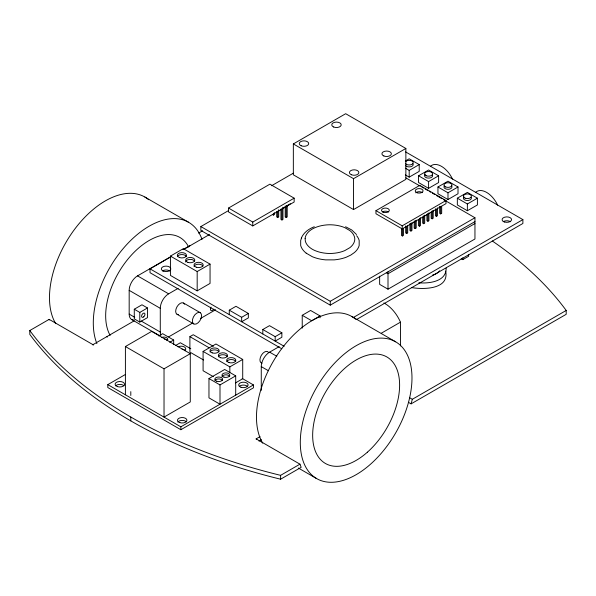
<?xml version="1.0" encoding="UTF-8"?>
<svg xmlns="http://www.w3.org/2000/svg" width="596" height="596" viewBox="0 0 596 596"><rect width="100%" height="100%" fill="white"/><g stroke="black" fill="none" stroke-linecap="round" stroke-linejoin="round"><path stroke-width="0.89" d="M446.158 268.118C446.478 281.677 428.978 283.681 418.787 282.802M492.296 240.993A472.919 273.035 0 0 1 566.2 310.449L412.32 399.29L411.098 403.857L408.357 402.278M301.263 238.281C303.476 232.641 308.78 228.842 314.271 226.741M293.344 143.927L345.68 113.709L405.869 148.464L405.869 179.351L353.54 209.569L293.344 174.814L293.344 143.927L353.54 178.673L405.869 148.464M228.521 208.056L269.906 184.164L294.148 198.163L294.148 202.022L252.764 225.914L228.521 211.923L228.521 208.056L252.764 222.055L294.148 198.163M474.952 221.615L330.266 305.145L200.852 230.429L200.852 226.569L228.179 210.79M271.582 185.728L293.292 173.198M260.05 436.622L256.146 438.872L299.952 464.165L301.174 467.324L280.604 479.199A472.919 273.035 0 0 1 29.8 334.401L29.8 330.534L49.148 319.367L92.954 344.659L93.17 345.263M198.58 233.096L202.603 230.771M170.426 256.101L183.3 248.674L210.053 264.117L210.053 283.42L197.179 290.855L170.426 275.412L170.426 256.101L197.179 271.553L210.053 264.117M133.698 320.067A11.823 6.824 -60 0 1 129.176 314.099L129.176 290.356A11.823 6.824 -60 0 1 137.534 275.873L171 256.556M182.95 249.657L190.124 245.515M281.774 348.772L150.028 272.707L150.028 268.848L170.925 256.779M183.784 249.359L209.501 234.511M282.027 208.54L283.547 207.661M285.067 206.782L286.587 205.911M288.106 205.031L290.386 203.713M272.461 214.493L273.467 215.074L274.465 214.493L274.465 212.69M276.708 211.528L276.708 216.944L277.714 217.525L278.712 216.944L278.712 209.718M280.954 209.077L280.954 219.403L281.96 219.976L282.958 219.403L282.958 207.266M285.201 206.104L285.201 216.944L286.207 217.525L287.205 216.944L287.205 205.203M134.279 309.227L141.967 304.787L147.488 307.976L147.488 317.623L139.792 322.064L134.279 318.882L134.279 309.227L139.792 312.416L147.488 307.976M160.86 335.272A11.823 6.824 -60 0 1 160.279 332.054L160.279 308.311A11.823 6.824 -60 0 1 168.638 293.828L178.197 288.308M405.332 161.024L409.191 158.797L419.219 164.593L419.219 171.35L409.191 177.139L405.332 174.911M92.954 344.659L134.294 320.79M405.332 168.154L409.191 170.381L419.219 164.593M418.556 175.79L428.584 169.994L438.619 175.79L438.619 182.547L428.584 188.336L418.556 182.547L418.556 175.79L428.584 181.579L438.619 175.79M125.406 346.537L151.66 331.376L190.28 353.681L190.28 401.942L164.027 417.103L164.027 368.835L125.406 346.537L125.406 394.805M158.715 335.935L162.641 333.671L173.674 340.04L173.674 344.637M375.957 210.664L419.763 185.371L446.009 200.532L446.009 203.616L402.203 228.909L375.957 213.755L375.957 210.664L402.203 225.824L446.009 200.532M168.638 336.882L192.538 323.084M200.509 318.488L215.64 309.741M437.948 186.988L447.983 181.191L458.011 186.988L458.011 193.745L447.983 199.533L437.948 193.745L437.948 186.988L447.983 192.776L458.011 186.988M169.748 342.305L173.674 340.04M229.281 310.166L235.971 306.299L248.338 313.444L248.338 317.884L241.656 321.743L241.656 317.303L229.281 310.166L229.281 314.606M203.579 360.006L189.893 352.109L189.893 336.658L193.238 334.728L213.368 346.35M242.192 378.438L253.434 384.927L253.434 387.825L180.864 429.716L107.801 387.534L107.801 384.636L125.54 374.4M175.529 345.538L180.364 342.745L190.802 348.772M241.656 317.303L248.338 313.444M457.341 198.185L467.376 192.389L477.411 198.185L477.411 204.942L467.376 210.731L457.341 204.942L457.341 198.185L467.376 203.974L477.411 198.185M164.027 368.835L190.28 353.681M401.451 228.365L401.451 235.39L402.456 235.964L403.455 235.39L403.455 228.365M405.697 225.914L405.697 232.939L406.703 233.513L407.701 232.939L407.701 225.914M409.944 223.463L409.944 230.481L410.949 231.062L411.955 230.481L411.955 222.584M414.19 221.012L414.19 228.03L415.196 228.611L416.202 228.03L416.202 220.133M418.437 219.44L418.437 225.579L419.442 226.16L420.448 225.579L420.448 217.682M422.683 216.989L422.683 223.127L423.689 223.709L424.695 223.127L424.695 215.23M426.93 214.53L426.93 220.676L427.935 221.258L428.941 220.676L428.941 212.779M431.176 212.079L431.176 218.225L432.182 218.806L433.188 218.225L433.188 210.328M435.43 208.749L435.43 215.774L436.428 216.355L437.434 215.774L437.434 207.877M439.677 206.298L439.677 213.323L440.675 213.897L441.681 213.323L441.681 206.298M213.316 376.635L203.087 370.727L203.087 351.416L215.961 343.989L242.714 359.433L242.714 378.736L235.472 382.923M262.806 329.521L269.489 325.654L281.863 332.799L281.863 337.239L275.181 341.098L275.181 336.658L262.806 329.521L262.806 333.961M302.232 328.128L302.232 315.291L310.59 310.464L320.074 315.932L320.074 317.772M200.852 226.569L330.266 301.285L474.952 217.749L474.952 238.989L388.003 289.187L379.645 284.359L379.645 276.179M275.181 336.658L281.863 332.799M474.952 223.545L388.003 273.743L386.484 272.864M235.703 375.853L219.999 384.919L219.999 404.23L208.965 397.86L208.965 378.549L224.677 369.483L235.703 375.853L235.703 395.155M203.087 351.416L229.84 366.868L242.714 359.433M320.074 315.932L311.708 320.76L302.232 315.291M261.264 390.365L261.264 366.615A11.823 6.824 -60 0 1 269.623 352.139L279.189 346.619M353.294 317.526L522.886 219.611L522.886 223.478L356.512 319.53M461.192 258.716L462.794 259.64L468.642 256.258L468.642 254.425M107.801 384.636L180.864 426.825L253.434 384.927M381.284 333.231L400.46 322.16A26.366 15.22 60 0 0 383.876 302.969M258.977 441.1L261.383 439.706M29.8 330.534A472.919 273.035 0 0 0 280.604 475.34L299.952 464.165M411.098 403.857L566.2 314.308L566.2 310.449M411.598 287.592C423.302 289.574 449.444 289.589 445.674 271.12M345.591 226.741L351.714 229.937L356.505 234.519M405.6 151.898L522.886 219.611M405.824 177.839L420.292 186.19M421.901 187.122L423.503 188.053M425.112 188.977L427.526 190.37M429.135 191.301L430.737 192.225M432.346 193.156L434.76 194.549M436.369 195.473L441.994 198.721M443.603 199.653L474.952 217.749M144.821 197.008L188.627 222.293M351.819 316.513L395.625 341.806A78.977 45.601 -60 0 1 370.593 464.142A78.977 45.601 -60 0 1 302.194 424.657A78.977 45.601 -60 0 1 395.625 341.806M409.579 397.711L412.32 399.29M150.028 268.848L284.18 346.298M137.534 275.873L168.638 293.828M269.623 352.139L276.805 356.281M183.508 303.014L200.226 312.669A6.504 3.755 -60 0 1 198.17 322.741A6.504 3.755 -60 0 1 192.538 319.493A6.504 3.755 -60 0 1 200.226 312.669M177.005 314.278L193.722 323.933M129.176 290.356L160.279 308.311M261.264 366.615L268.446 370.757M189.893 336.658L209.218 347.818M129.176 314.099L134.756 317.325M141.14 321.006L160.279 332.054M131.627 319.516L159.616 335.675M208.965 378.549L219.999 384.919M298.328 468.024L316.647 478.595M306.188 253.158L312.311 256.697A30.18 17.426 0 0 0 325.595 259.871L334.259 259.871A30.001 17.321 0 0 0 346.358 257.174L350.828 255.058L354.501 252.473A30.001 17.321 0 0 0 359.172 245.492L359.172 240.486A30.18 17.426 0 0 0 356.632 235.696M107.287 337.113L106.997 336.546M256.355 439.475L256.146 438.872M49.364 319.97L49.148 319.367M467.376 203.974L467.376 210.731M462.794 257.807L462.794 259.64M447.983 192.776L447.983 199.533M440.675 206.879L440.675 213.897M436.428 209.33L436.428 216.355M432.182 210.902L432.182 218.806M428.584 181.579L428.584 188.336M427.935 213.361L427.935 221.258M423.689 215.812L423.689 223.709M419.442 218.263L419.442 226.16M415.196 220.714L415.196 228.611M410.949 223.165L410.949 231.062M409.191 170.381L409.191 177.139M406.703 226.495L406.703 233.513M402.456 228.946L402.456 235.964M402.203 225.824L402.203 228.909M400.46 322.16L400.46 345.911M388.003 271.813L388.003 289.187M353.54 178.673L353.54 209.569M330.266 301.285L330.266 305.145M286.207 205.784L286.207 217.525M281.96 209.136L281.96 219.976M280.604 475.34L280.604 479.199M277.714 211.2L277.714 217.525M273.467 213.271L273.467 215.074M252.764 222.055L252.764 225.914M229.84 366.868L229.84 372.381M197.179 271.553L197.179 290.855M180.864 426.825L180.864 429.716M139.792 312.416L139.792 322.064M130.8 391.639L130.8 395.498M130.8 417.029L130.8 420.888M178.562 314.561A6.504 3.755 -60 0 1 177.005 306.769A6.504 3.755 -60 0 1 184.529 304.228M213.845 309.086A2.958 1.706 -60 0 1 210.977 310.486A2.958 1.706 -60 0 1 211.051 307.119M262.009 363.195A6.504 3.755 -60 0 1 261.443 355.142A6.504 3.755 -60 0 1 268.61 352.504M218.427 356.818A4.574 2.645 0 0 1 222.904 354.717A4.574 2.645 0 0 1 227.381 356.818M210.06 351.99A4.574 2.645 0 0 1 214.545 349.889A4.574 2.645 0 0 1 219.023 351.99M226.785 361.645A4.574 2.645 0 0 1 231.263 359.544A4.574 2.645 0 0 1 235.74 361.645M161.345 337.597A3.919 2.265 0 0 1 166.5 337.664A3.919 2.265 0 0 1 167.089 340.614M164.265 339.012A3.919 2.265 0 0 1 167.595 340.577M214.992 380.531A3.919 2.265 0 0 1 218.725 378.952A3.919 2.265 0 0 1 222.464 380.531M221.995 376.843A3.919 2.265 0 0 1 225.69 374.817A3.919 2.265 0 0 1 229.728 376.612M177.861 422.072A4.731 2.727 0 0 1 181.974 420.426A4.731 2.727 0 0 1 186.339 421.826M115.706 385.821A4.731 2.727 0 0 1 119.841 384.42A4.731 2.727 0 0 1 123.975 385.821M182.004 349.144A4.731 2.727 0 0 1 185.371 350.731M178.003 346.827A4.731 2.727 0 0 1 184.38 346.991A4.731 2.727 0 0 1 184.663 350.671M239.264 386.499A4.731 2.727 0 0 1 243.399 385.09A4.731 2.727 0 0 1 247.534 386.499M471.145 197.373A4.023 2.324 0 0 1 466.944 200.494A4.023 2.324 0 0 1 463.993 196.933M451.507 185.877A4.023 2.324 0 0 1 448.125 189.304A4.023 2.324 0 0 1 444.325 186.019M432.353 174.978A4.023 2.324 0 0 1 428.152 178.1A4.023 2.324 0 0 1 425.201 174.531M405.533 161.695A4.023 2.324 0 0 1 411.672 160.838A4.023 2.324 0 0 1 411.672 164.481A4.023 2.324 0 0 1 405.533 163.624M412.715 163.475A4.023 2.324 0 0 1 410.987 166.664A4.023 2.324 0 0 1 405.533 165.554M185.661 262.039A4.574 2.645 0 0 1 189.535 259.431A4.574 2.645 0 0 1 194.601 261.242M194.05 266.598A4.574 2.645 0 0 1 198.133 264.237A4.574 2.645 0 0 1 202.96 266.069M177.399 256.675A4.574 2.645 0 0 1 181.877 254.574A4.574 2.645 0 0 1 186.354 256.675M162.447 270.957A4.731 2.727 0 0 1 169.711 270.957M503.203 221.727A4.731 2.727 0 0 1 510.467 221.727M262.724 443.163A78.977 45.601 -60 0 1 281.744 348.615A78.977 45.601 -60 0 1 355.685 319.233M96.887 343.616A78.977 45.601 -60 0 1 130.293 240.873A78.977 45.601 -60 0 1 202.014 239.406M55.726 323.658A78.977 45.601 -60 0 1 74.746 229.102A78.977 45.601 -60 0 1 148.687 199.727M110.133 335.369A61.477 35.492 -60 0 1 130.517 256.086A61.477 35.492 -60 0 1 188.686 247.012M439.721 270.763A15.883 9.171 0 0 1 437.389 272.953A14.386 8.307 0 0 1 435.587 273.989L435.095 274.22A16.047 9.26 0 0 1 432.383 275.181M415.747 192.836A3.904 2.25 0 0 1 422.37 192.65M382.423 211.967A3.904 2.25 0 0 1 388.413 211.967M306.195 253.158A30.172 17.418 0 0 1 300.689 245.492L300.682 240.486A30.158 17.411 0 0 1 301.658 238.042M430.431 166.344A19.512 11.264 60 0 1 452.52 179.098M475.578 192.411A19.512 11.264 60 0 1 497.66 205.158M305.115 238.422L305.361 241.231A25.345 14.632 0 0 0 309.995 247.668L311.522 248.763A23.758 13.715 0 0 0 314.166 250.208L315.135 250.64A25.352 14.632 0 0 0 326.288 253.307L327.495 253.397A23.915 13.805 0 0 0 332.359 253.397A25.092 14.49 0 0 0 344.719 250.64L349.874 247.668A25.092 14.49 0 0 0 354.642 240.531A23.915 13.805 0 0 0 354.642 237.722L354.493 237.029A25.352 14.632 0 0 0 349.867 230.585L344.726 227.612A25.345 14.632 0 0 0 333.566 224.945L331.145 224.804A23.765 13.723 0 0 0 327.495 224.856L326.288 224.945A25.33 14.624 0 0 0 315.135 227.62L313.243 228.499A23.803 13.745 0 0 0 310.732 230.026L309.987 230.585A25.33 14.624 0 0 0 305.368 237.029L305.115 238.422M143.703 316.849A2.362 1.363 -60 0 0 144.456 313.183A2.362 1.363 -60 0 0 141.654 315.664A2.362 1.363 -60 0 0 143.703 316.849M220.617 357.712A4.574 2.645 0 0 0 227.478 355.425A4.574 2.645 0 0 0 220.617 353.137A4.574 2.645 0 0 0 220.617 357.712M212.25 352.884A4.574 2.645 0 0 0 219.119 350.597A4.574 2.645 0 0 0 212.25 348.31A4.574 2.645 0 0 0 212.25 352.884M228.976 362.539A4.574 2.645 0 0 0 235.837 360.252A4.574 2.645 0 0 0 228.976 357.965A4.574 2.645 0 0 0 228.976 362.539M216.765 381.246A3.919 2.265 0 0 0 222.651 379.287A3.919 2.265 0 0 0 216.765 377.32A3.919 2.265 0 0 0 216.765 381.246M223.932 377.112A3.919 2.265 0 0 0 229.81 375.145A3.919 2.265 0 0 0 223.932 373.185A3.919 2.265 0 0 0 223.932 377.112M179.843 422.624A4.731 2.727 0 0 0 186.935 420.255A4.731 2.727 0 0 0 179.843 417.893A4.731 2.727 0 0 0 179.843 422.624M117.472 386.618A4.731 2.727 0 0 0 124.564 384.249A4.731 2.727 0 0 0 117.472 381.887A4.731 2.727 0 0 0 117.472 386.618M241.037 387.288A4.731 2.727 0 0 0 248.13 384.927A4.731 2.727 0 0 0 241.037 382.565A4.731 2.727 0 0 0 241.037 387.288M465.126 198.177A4.023 2.324 0 0 0 471.384 196.419A4.023 2.324 0 0 0 465.618 194.169A4.023 2.324 0 0 0 465.126 198.177M445.726 186.98A4.023 2.324 0 0 0 451.992 185.222A4.023 2.324 0 0 0 446.225 182.972A4.023 2.324 0 0 0 445.726 186.98M426.334 175.783A4.023 2.324 0 0 0 432.592 174.025A4.023 2.324 0 0 0 426.825 171.767A4.023 2.324 0 0 0 426.334 175.783M187.949 262.396A4.574 2.645 0 0 0 194.817 260.109A4.574 2.645 0 0 0 187.949 257.822A4.574 2.645 0 0 0 187.949 262.396M196.308 267.224A4.574 2.645 0 0 0 203.176 264.937A4.574 2.645 0 0 0 196.308 262.65A4.574 2.645 0 0 0 196.308 267.224M179.59 257.569A4.574 2.645 0 0 0 186.451 255.282A4.574 2.645 0 0 0 179.59 252.995A4.574 2.645 0 0 0 179.59 257.569M163.304 271.061A4.731 2.727 0 0 0 170.784 269.131A4.731 2.727 0 0 0 164.146 266.352A4.731 2.727 0 0 0 163.304 271.061M504.469 221.98A4.731 2.727 0 0 0 511.562 219.611A4.731 2.727 0 0 0 504.469 217.249A4.731 2.727 0 0 0 504.469 221.98M367.389 452.193A61.477 35.492 -60 0 0 386.878 356.959A61.477 35.492 -60 0 0 314.144 421.454A61.477 35.492 -60 0 0 367.389 452.193M383.869 155.981A4.731 2.727 0 0 0 391.348 154.051A4.731 2.727 0 0 0 384.718 151.28A4.731 2.727 0 0 0 383.869 155.981M333.708 127.022A4.731 2.727 0 0 0 341.188 125.093A4.731 2.727 0 0 0 334.557 122.322A4.731 2.727 0 0 0 333.708 127.022M301.204 145.789A4.731 2.727 0 0 0 308.683 143.859A4.731 2.727 0 0 0 302.053 141.081A4.731 2.727 0 0 0 301.204 145.789M351.364 174.747A4.731 2.727 0 0 0 358.844 172.818A4.731 2.727 0 0 0 352.214 170.046A4.731 2.727 0 0 0 351.364 174.747M417.207 192.791A3.904 2.25 0 0 0 423.063 190.839A3.904 2.25 0 0 0 417.207 188.887A3.904 2.25 0 0 0 417.207 192.791M383.466 212.265A3.904 2.25 0 0 0 389.315 210.321A3.904 2.25 0 0 0 383.466 208.369A3.904 2.25 0 0 0 383.466 212.265"/></g></svg>
